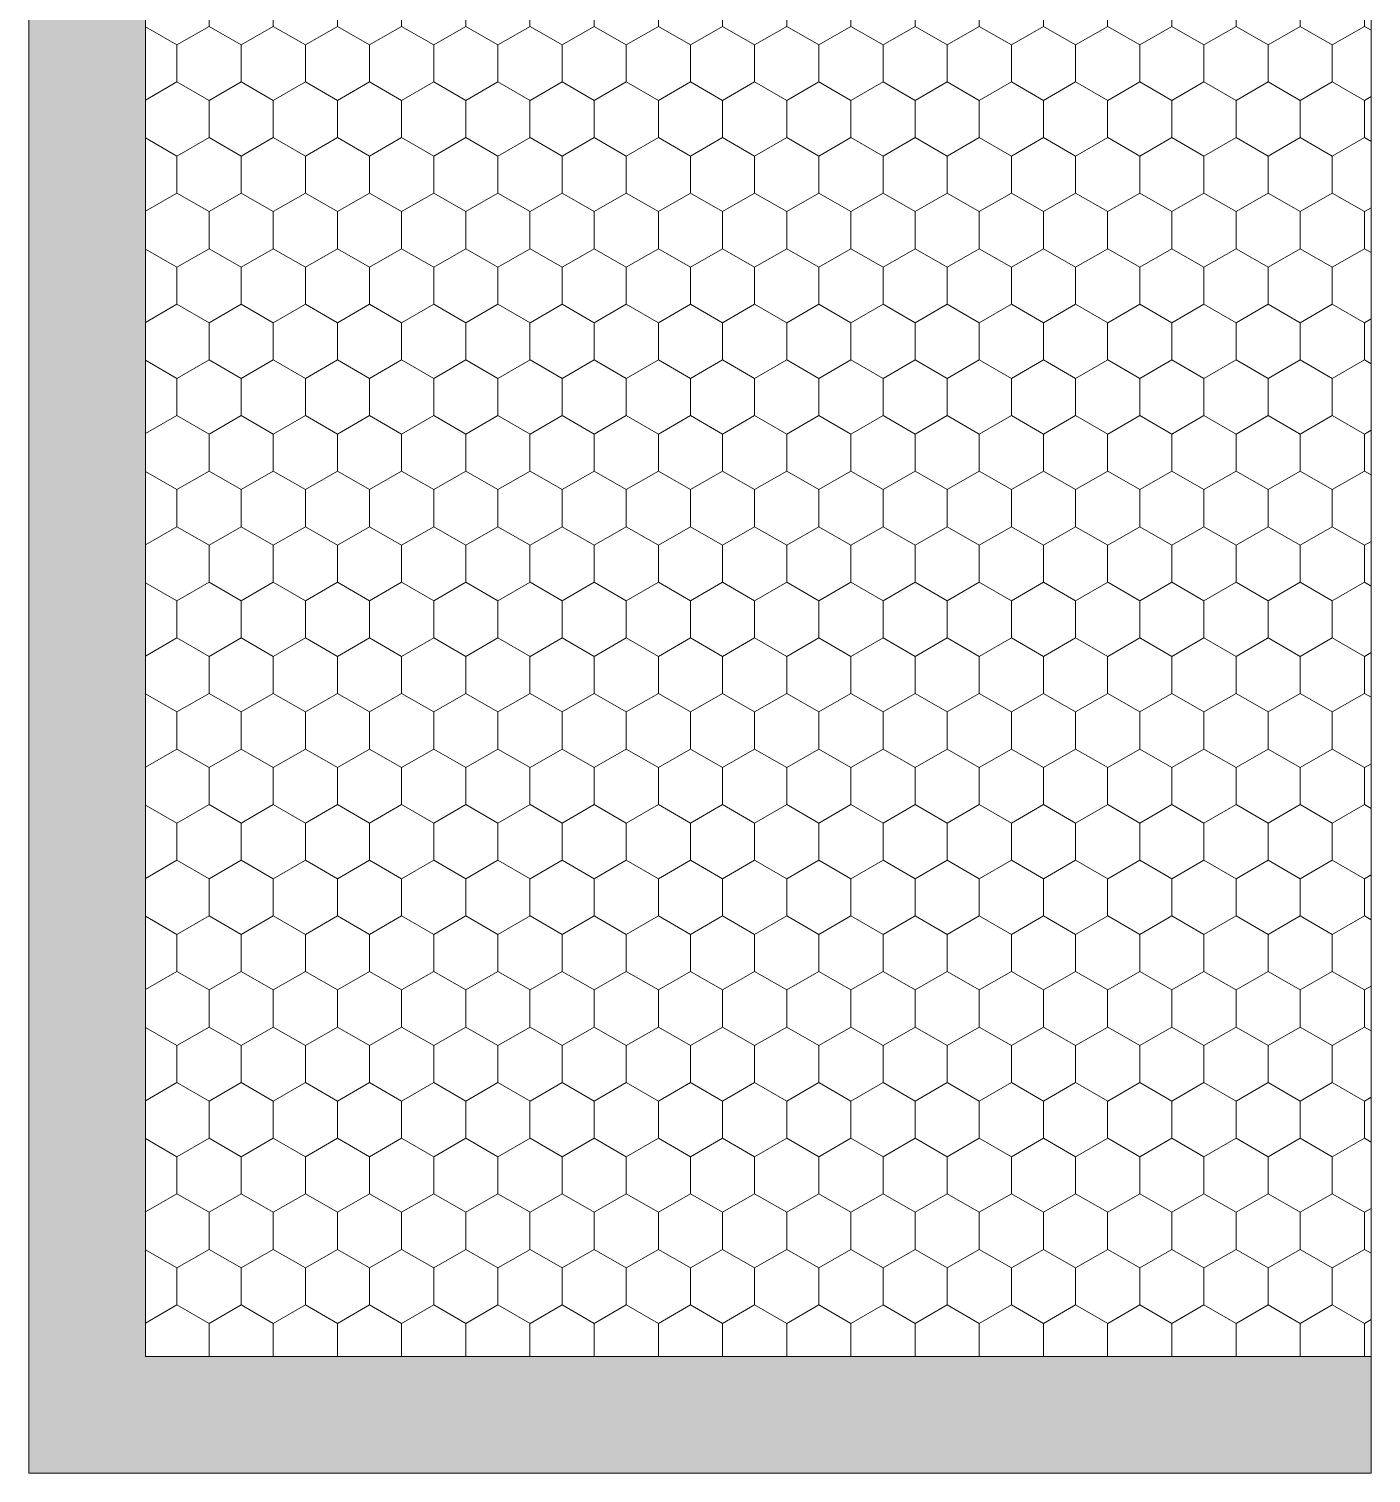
# Model space of a CAD drawing. Header units: millimetres. Extents: x 0 to 7790, y 0 to 17467.
# Drawn here: x 2280 to 2395, y 3490 to 3613.7 of the extents above; entities that cross this region are included whole.
import ezdxf

# ---------------------------------------------------------------- set-up
doc = ezdxf.new("R2010")
doc.units = ezdxf.units.MM
doc.linetypes.add('DIVIDE', pattern=[5.3, 2, -1, 0.15, -1, 0.15, -1])
doc.layers.get('0').update_dxf_attribs({"lineweight": 15})
for name, color, linetype, lineweight in [('_MB_konstrukcje_0.15', 251, 'Continuous', 15), ('_MB_kreskowanie_konstrukcje_0.09', 250, 'Continuous', 9), ('_MB_ocieplenie_0.09', 51, 'Continuous', 9), ('_MB_urwania_0.09', 133, 'DIVIDE', 9)]:
    doc.layers.add(name, color=color, linetype=linetype, lineweight=lineweight)
doc.layers.add('_MB_pomocnicze_niedrukowane', color=220, linetype='Continuous', lineweight=15, plot=False)

# ---------------------------------------------------------------- blocks, each defined once
blk = doc.blocks.new('*U256')
at = {"layer": '_MB_kreskowanie_konstrukcje_0.09'}
h = blk.add_hatch(dxfattribs=at)
h.set_pattern_fill('AR-SAND', color=256, scale=0.05)
h.set_pattern_definition([(37.5, (142.3384, 5), (-0.080002, 2.447066), [0, -1.9304, 0, -2.159, 0, -2.06375]), (7.5, (142.3384, 5), (2.247616, 3.584126), [0, -1.0414, 0, -1.7399, 0, -0.66675]), (327.5, (140.7763, 5), (3.954962, 0.007186), [0, -0.635, 0, -2.286, 0, -2.9845]), (317.5, (140.7763, 5), (3.817782, 1.114647), [0, -0.3175, 0, -1.4986, 0, -1.7145])])
h.paths.add_polyline_path([(-232, 95), (-232, -10), (-80, -10), (-80.3, -10.32), (-80.3, -14.21), (-87, -14.21), (-87, -15.46), (-86.7, -15.78), (-85.46, -15.78), (-85.31, -15.82), (-84.74, -16.15), (-84.3, -15.96), (-84.29, -15.92), (-84, -15.7), (-83.89, -15.7), (-83.74, -15.74), (-83.04, -16.15), (-82.6, -15.96), (-82.59, -15.92), (-82.3, -15.7), (-82.19, -15.7), (-82.04, -15.74), (-81.34, -16.15), (-80.9, -15.96), (-80.3, -16), (-80.3, -18.5), (-80.9, -18.56), (-81.34, -18.36), (-82.04, -18.76), (-82.19, -18.8), (-84.7, -18.8), (-85, -19.1), (-85, -19.7), (-84.7, -20), (-242, -20), (-242, 95)])
at = {"layer": '_MB_ocieplenie_0.09'}
h = blk.add_hatch(dxfattribs=at)
h.set_pattern_fill('HONEY', color=256)
h.set_pattern_definition([(0, (-77, 5), (4.7625, 2.74963), [3.175, -6.35]), (120, (-77, 5), (-4.7625, 2.74963), [3.175, -6.35]), (60, (-77, 5), (1e-08, 5.49926), [-6.35, 3.175])])
h.paths.add_polyline_path([(-82, 95), (-232, 95), (-232, -10), (-82, -10)])
at = {"layer": '_MB_konstrukcje_0.15'}
for points in [[(-232, 95), (-232, -10), (-80, -10)], [(-84.7, -20), (-242, -20), (-242, 95)], [(-232, 95), (-232, -10), (-82, -10), (-82, 95)]]:
    blk.add_lwpolyline(points, dxfattribs=at)
at = {"layer": '_MB_pomocnicze_niedrukowane'}
blk.add_lwpolyline([(-84.7, -20), (-242, -20), (-242, 95), (-232, 95), (-232, -10), (-80, -10)], dxfattribs=at)
blk.add_lwpolyline([(-82, 95), (-232, 95), (-232, -10), (-82, -10)], close=True, dxfattribs=at)
at = {"layer": '_MB_urwania_0.09'}
blk.add_lwpolyline([(70, -10), (70, 95), (-242, 95)], dxfattribs=at)

msp = doc.modelspace()

# ---------------------------------------------------------------- block references
at = {"xscale": -1, "rotation": 270}
msp.add_blockref('*U256', (2300, 3732), dxfattribs=at)

doc.saveas('drawing.dxf')
